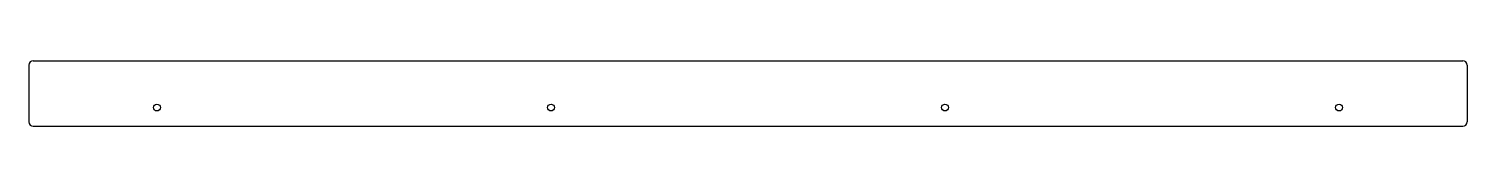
# Model space of a CAD drawing. Extents: x 0 to 42.1, y 0 to 1.9.
import ezdxf

# ---------------------------------------------------------------- set-up
doc = ezdxf.new("R2010")
doc.units = 0
doc.header["$LTSCALE"] = 1.87
doc.layers.get('0').update_dxf_attribs({"linetype": 'CONTINUOUS'})
doc.layers.add('DTM_AXES', color=7, linetype='CONTINUOUS')

msp = doc.modelspace()

# ---------------------------------------------------------------- linework, layer by layer
at = {"color": 3, "linetype": 'CONTINUOUS'}
for p, q in [((0, 1.792), (0, 1.078)), ((0.125, 1.917), (41.949, 1.917)), ((42.074, 1.792), (42.074, 1.078)), ((0, 1.004), (0, 0.125)), ((42.074, 1.004), (42.074, 0.125)), ((0.125, 0), (41.949, 0))]:
    msp.add_line(p, q, dxfattribs=at)
for centre, start, end in [((0.125, 1.792), 90, 180), ((41.949, 1.792), 0, 90), ((0.125, 0.125), 180, 270), ((41.949, 0.125), 270, 0)]:
    msp.add_arc(centre, 0.125, start, end, dxfattribs=at)
at = {"layer": 'DTM_AXES', "color": 3, "linetype": 'CONTINUOUS'}
for p, q in [((0, 1.078), (0, 1.004)), ((42.074, 1.078), (42.074, 1.004))]:
    msp.add_line(p, q, dxfattribs=at)
for centre in [(3.75, 0.547), (15.275, 0.547), (26.799, 0.547), (38.324, 0.547)]:
    msp.add_circle(centre, 0.0995, dxfattribs=at)

doc.saveas('drawing.dxf')
